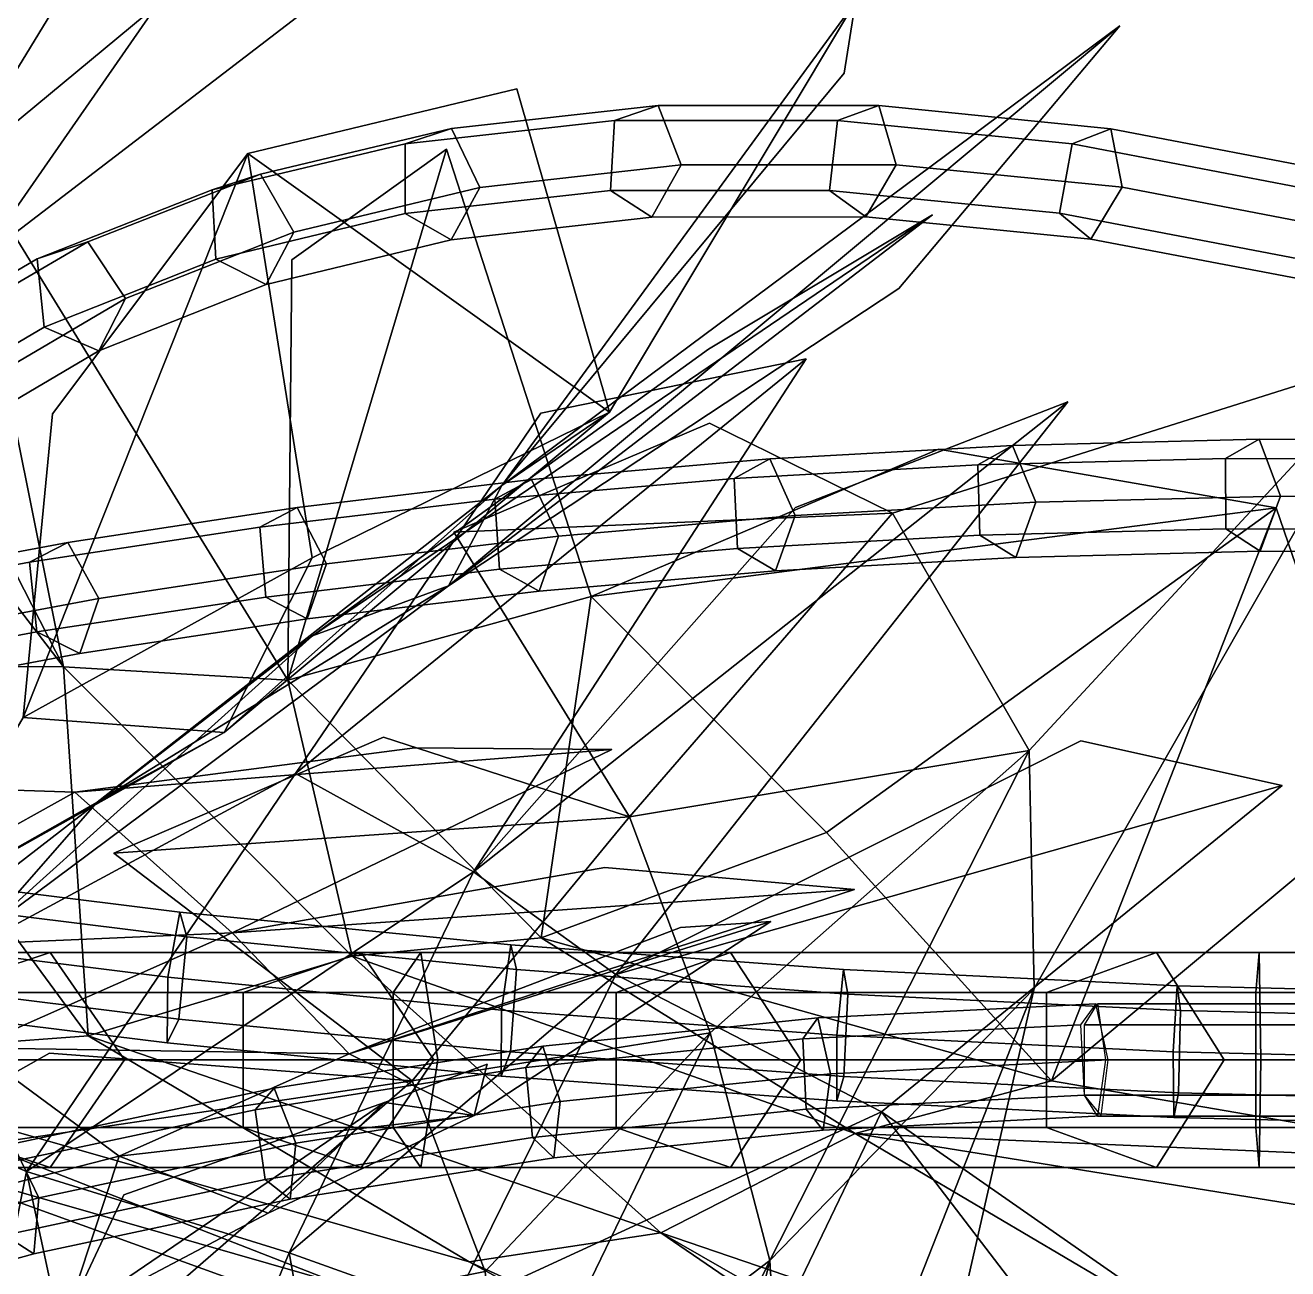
# Model space of a CAD drawing. Header units: metres. Extents: x -349 to 464, y -383 to 362.
# Drawn here: x 9.95 to 35.11, y -4.16 to 20.62 of the extents above; entities that cross this region are included whole.
import ezdxf

# ---------------------------------------------------------------- set-up
doc = ezdxf.new("R2010")
doc.units = ezdxf.units.M

msp = doc.modelspace()

# ---------------------------------------------------------------- linework, layer by layer
at = {"layer": 'Breeder_Intrnd', "color": 3}
for points in [[(17.2795, 1.3443, 365.6249), (1.1557, 1.3443, 358.5158), (2.1771, 2.1427, 356.2115), (17.8317, 2.1427, 363.1656)], [(17.8317, 2.1427, 363.1656), (2.1771, 2.1427, 356.2115), (2.8048, 0, 354.7956), (18.1711, 0, 361.6545)], [(5.4357, 2.1427, 38.3743), (10.4483, 2.1427, 54.8985), (8.03639, 1.3443, 55.6301), (3.02383, 1.3443, 39.1059)], [(6.9178, 0, 37.9247), (11.9304, 0, 54.4489), (10.4483, 2.1427, 54.8985), (5.4357, 2.1427, 38.3743)], [(10.4483, 2.1427, 54.8985), (16.6459, 2.1427, 70.9599), (14.2943, 1.3443, 71.867), (8.03639, 1.3443, 55.6301)], [(11.9304, 0, 54.4489), (18.09098, 0, 70.4025), (16.6459, 2.1427, 70.9599), (10.4483, 2.1427, 54.8985)], [(16.6459, 2.1427, 70.9599), (24.00834, 2.1427, 86.5219), (21.7298, 1.3443, 87.5995), (14.2943, 1.3443, 71.867)], [(18.09098, 0, 70.4025), (25.4084, 0, 85.8597), (24.00834, 2.1427, 86.5219), (16.6459, 2.1427, 70.9599)], [(34.4803, 1.3443, 369.4518), (17.2795, 1.3443, 365.6249), (17.8317, 2.1427, 363.1656), (34.5422, 2.1427, 366.932)], [(34.5422, 2.1427, 366.932), (17.8317, 2.1427, 363.1656), (18.1711, 0, 361.6545), (34.5802, 0, 365.3837)], [(24.00834, 2.1427, 86.5219), (32.4955, 2.1427, 101.5001), (30.3025, 1.3443, 102.7424), (21.7298, 1.3443, 87.5995)], [(25.4084, 0, 85.8597), (33.8431, 0, 100.7367), (32.4955, 2.1427, 101.5001), (24.00834, 2.1427, 86.5219)], [(32.4955, 2.1427, 101.5001), (42.06171, 2.1427, 115.8134), (39.966, 1.3443, 117.2137), (30.3025, 1.3443, 102.7424)], [(33.8431, 0, 100.7367), (43.3494, 0, 114.9529), (42.06171, 2.1427, 115.8134), (32.4955, 2.1427, 101.5001)], [(52.09729, 1.3443, 369.8494), (34.4803, 1.3443, 369.4518), (34.5422, 2.1427, 366.932), (51.6663, 2.1427, 367.366)], [(51.6663, 2.1427, 367.366), (34.5422, 2.1427, 366.932), (34.5802, 0, 365.3837), (51.4016, 0, 365.84)], [(17.2795, -1.3443, 365.6249), (1.1557, -1.3443, 358.5158), (1.1557, 1.3443, 358.5158), (17.2795, 1.3443, 365.6249)], [(8.03639, 1.3443, 55.6301), (14.2943, 1.3443, 71.867), (14.2943, -1.3443, 71.867), (8.03639, -1.3443, 55.6301)], [(14.2943, 1.3443, 71.867), (21.7298, 1.3443, 87.5995), (21.7298, -1.3443, 87.5995), (14.2943, -1.3443, 71.867)], [(34.4803, -1.3443, 369.4518), (17.2795, -1.3443, 365.6249), (17.2795, 1.3443, 365.6249), (34.4803, 1.3443, 369.4518)], [(21.7298, 1.3443, 87.5995), (30.3025, 1.3443, 102.7424), (30.3025, -1.3443, 102.7424), (21.7298, -1.3443, 87.5995)], [(30.3025, 1.3443, 102.7424), (39.966, 1.3443, 117.2137), (39.966, -1.3443, 117.2137), (30.3025, -1.3443, 102.7424)], [(52.09729, -1.3443, 369.8494), (34.4803, -1.3443, 369.4518), (34.4803, 1.3443, 369.4518), (52.09729, 1.3443, 369.8494)], [(18.1711, 0, 361.6545), (2.8048, 0, 354.7956), (2.1771, -2.1427, 356.2115), (17.8317, -2.1427, 363.1656)], [(5.4357, -2.1427, 38.3743), (10.4483, -2.1427, 54.8985), (11.9304, 0, 54.4489), (6.9178, 0, 37.9247)], [(10.4483, -2.1427, 54.8985), (16.6459, -2.1427, 70.9599), (18.09098, 0, 70.4025), (11.9304, 0, 54.4489)], [(16.6459, -2.1427, 70.9599), (24.00834, -2.1427, 86.5219), (25.4084, 0, 85.8597), (18.09098, 0, 70.4025)], [(34.5802, 0, 365.3837), (18.1711, 0, 361.6545), (17.8317, -2.1427, 363.1656), (34.5422, -2.1427, 366.932)], [(24.00834, -2.1427, 86.5219), (32.4955, -2.1427, 101.5001), (33.8431, 0, 100.7367), (25.4084, 0, 85.8597)], [(32.4955, -2.1427, 101.5001), (42.06171, -2.1427, 115.8134), (43.3494, 0, 114.9529), (33.8431, 0, 100.7367)], [(51.4016, 0, 365.84), (34.5802, 0, 365.3837), (34.5422, -2.1427, 366.932), (51.6663, -2.1427, 367.366)], [(17.8317, -2.1427, 363.1656), (2.1771, -2.1427, 356.2115), (1.1557, -1.3443, 358.5158), (17.2795, -1.3443, 365.6249)], [(3.02383, -1.3443, 39.1059), (8.03639, -1.3443, 55.6301), (10.4483, -2.1427, 54.8985), (5.4357, -2.1427, 38.3743)], [(8.03639, -1.3443, 55.6301), (14.2943, -1.3443, 71.867), (16.6459, -2.1427, 70.9599), (10.4483, -2.1427, 54.8985)], [(14.2943, -1.3443, 71.867), (21.7298, -1.3443, 87.5995), (24.00834, -2.1427, 86.5219), (16.6459, -2.1427, 70.9599)], [(34.5422, -2.1427, 366.932), (17.8317, -2.1427, 363.1656), (17.2795, -1.3443, 365.6249), (34.4803, -1.3443, 369.4518)], [(21.7298, -1.3443, 87.5995), (30.3025, -1.3443, 102.7424), (32.4955, -2.1427, 101.5001), (24.00834, -2.1427, 86.5219)], [(30.3025, -1.3443, 102.7424), (39.966, -1.3443, 117.2137), (42.06171, -2.1427, 115.8134), (32.4955, -2.1427, 101.5001)], [(51.6663, -2.1427, 367.366), (34.5422, -2.1427, 366.932), (34.4803, -1.3443, 369.4518), (52.09729, -1.3443, 369.8494)]]:
    msp.add_3dface(points, dxfattribs=at)
at = {"layer": 'Breeder_Leaf', "color": 3}
for points in [[(37.275, 14.0624, 528.3249), (29.9579, 6.1697, 521.5759), (27.2334, 10.8969, 517.8845)], [(37.275, 14.0624, 528.3249), (27.2334, 10.8969, 517.8845), (29.9579, 6.1697, 521.5759)], [(30.05693, 1.4246, 525.4893), (29.9579, 6.1697, 521.5759), (37.275, 14.0624, 528.3249)], [(30.05693, 1.4246, 525.4893), (37.275, 14.0624, 528.3249), (29.9579, 6.1697, 521.5759)], [(18.4934, 10.5146, 507.871), (23.5858, 12.6892, 511.9758), (27.2334, 10.8969, 517.8845)], [(18.4934, 10.5146, 507.871), (27.2334, 10.8969, 517.8845), (23.5858, 12.6892, 511.9758)], [(21.9902, 4.8456, 513.0242), (18.4934, 10.5146, 507.871), (27.2334, 10.8969, 517.8845)], [(21.9902, 4.8456, 513.0242), (27.2334, 10.8969, 517.8845), (18.4934, 10.5146, 507.871)], [(29.9579, 6.1697, 521.5759), (21.9902, 4.8456, 513.0242), (27.2334, 10.8969, 517.8845)], [(29.9579, 6.1697, 521.5759), (27.2334, 10.8969, 517.8845), (21.9902, 4.8456, 513.0242)], [(11.7126, 4.1214, 501.3297), (17.09086, 6.4305, 506.5915), (21.9902, 4.8456, 513.0242)], [(11.7126, 4.1214, 501.3297), (21.9902, 4.8456, 513.0242), (17.09086, 6.4305, 506.5915)], [(21.6412, 6.1891, 206.126), (17.7142, 6.221, 211.7908), (10.9403, 5.3355, 213.9725)], [(21.6412, 6.1891, 206.126), (10.9403, 5.3355, 213.9725), (17.7142, 6.221, 211.7908)], [(14.0716, 2.536, 205.6005), (21.6412, 6.1891, 206.126), (10.9403, 5.3355, 213.9725)], [(14.0716, 2.536, 205.6005), (10.9403, 5.3355, 213.9725), (21.6412, 6.1891, 206.126)], [(29.9579, 6.1697, 521.5759), (23.6028, 0.5382, 516.5556), (21.9902, 4.8456, 513.0242)], [(29.9579, 6.1697, 521.5759), (21.9902, 4.8456, 513.0242), (23.6028, 0.5382, 516.5556)], [(24.7907, -3.9967, 519.9612), (23.6028, 0.5382, 516.5556), (29.9579, 6.1697, 521.5759)], [(24.7907, -3.9967, 519.9612), (29.9579, 6.1697, 521.5759), (23.6028, 0.5382, 516.5556)], [(30.05693, 1.4246, 525.4893), (24.7907, -3.9967, 519.9612), (29.9579, 6.1697, 521.5759)], [(30.05693, 1.4246, 525.4893), (29.9579, 6.1697, 521.5759), (24.7907, -3.9967, 519.9612)], [(0.6583, 5.6776, 224.6504), (5.2122, 2.1465, 213.329), (10.9403, 5.3355, 213.9725)], [(0.6583, 5.6776, 224.6504), (10.9403, 5.3355, 213.9725), (5.2122, 2.1465, 213.329)], [(5.2122, 2.1465, 213.329), (14.0716, 2.536, 205.6005), (10.9403, 5.3355, 213.9725)], [(5.2122, 2.1465, 213.329), (10.9403, 5.3355, 213.9725), (14.0716, 2.536, 205.6005)], [(17.6584, -0.4149, 509.1756), (11.7126, 4.1214, 501.3297), (21.9902, 4.8456, 513.0242)], [(17.6584, -0.4149, 509.1756), (21.9902, 4.8456, 513.0242), (11.7126, 4.1214, 501.3297)], [(23.6028, 0.5382, 516.5556), (17.6584, -0.4149, 509.1756), (21.9902, 4.8456, 513.0242)], [(23.6028, 0.5382, 516.5556), (21.9902, 4.8456, 513.0242), (17.6584, -0.4149, 509.1756)], [(26.476, 3.3951, 196.2034), (21.5031, 3.8371, 202.2876), (14.0716, 2.536, 205.6005)], [(26.476, 3.3951, 196.2034), (14.0716, 2.536, 205.6005), (21.5031, 3.8371, 202.2876)], [(16.4075, 0.1245, 198.531), (26.476, 3.3951, 196.2034), (14.0716, 2.536, 205.6005)], [(16.4075, 0.1245, 198.531), (14.0716, 2.536, 205.6005), (26.476, 3.3951, 196.2034)], [(5.2122, 2.1465, 213.329), (8.8882, 0.2431, 204.3753), (14.0716, 2.536, 205.6005)], [(5.2122, 2.1465, 213.329), (14.0716, 2.536, 205.6005), (8.8882, 0.2431, 204.3753)], [(8.8882, 0.2431, 204.3753), (16.4075, 0.1245, 198.531), (14.0716, 2.536, 205.6005)], [(8.8882, 0.2431, 204.3753), (14.0716, 2.536, 205.6005), (16.4075, 0.1245, 198.531)], [(18.8971, -1.106, 190.0993), (24.8091, 2.7604, 188.2925), (16.4075, 0.1245, 198.531)], [(18.8971, -1.106, 190.0993), (16.4075, 0.1245, 198.531), (24.8091, 2.7604, 188.2925)], [(24.8091, 2.7604, 188.2925), (23.00706, 2.6412, 192.901), (16.4075, 0.1245, 198.531)], [(24.8091, 2.7604, 188.2925), (16.4075, 0.1245, 198.531), (23.00706, 2.6412, 192.901)], [(30.05693, 1.4246, 525.4893), (25.2036, -10.8914, 524.7327), (24.7907, -3.9967, 519.9612)], [(30.05693, 1.4246, 525.4893), (24.7907, -3.9967, 519.9612), (25.2036, -10.8914, 524.7327)], [(30.05693, 1.4246, 525.4893), (28.495, -5.4388, 527.0155), (25.2036, -10.8914, 524.7327)], [(30.05693, 1.4246, 525.4893), (25.2036, -10.8914, 524.7327), (28.495, -5.4388, 527.0155)], [(23.6028, 0.5382, 516.5556), (19.1197, -4.2148, 512.2997), (17.6584, -0.4149, 509.1756)], [(23.6028, 0.5382, 516.5556), (17.6584, -0.4149, 509.1756), (19.1197, -4.2148, 512.2997)], [(19.4416, -8.0558, 515.7958), (19.1197, -4.2148, 512.2997), (23.6028, 0.5382, 516.5556)], [(19.4416, -8.0558, 515.7958), (23.6028, 0.5382, 516.5556), (19.1197, -4.2148, 512.2997)], [(24.7907, -3.9967, 519.9612), (19.4416, -8.0558, 515.7958), (23.6028, 0.5382, 516.5556)], [(24.7907, -3.9967, 519.9612), (23.6028, 0.5382, 516.5556), (19.4416, -8.0558, 515.7958)], [(6.5016, -2.07783, 501.7512), (10.4359, 0.1371, 503.7798), (17.6584, -0.4149, 509.1756)], [(6.5016, -2.07783, 501.7512), (17.6584, -0.4149, 509.1756), (10.4359, 0.1371, 503.7798)], [(7.1251, -3.1199, 195.5814), (11.8187, -1.9184, 197.4801), (8.8882, 0.2431, 204.3753)], [(7.1251, -3.1199, 195.5814), (8.8882, 0.2431, 204.3753), (11.8187, -1.9184, 197.4801)], [(8.8882, 0.2431, 204.3753), (11.8187, -1.9184, 197.4801), (16.4075, 0.1245, 198.531)], [(8.8882, 0.2431, 204.3753), (16.4075, 0.1245, 198.531), (11.8187, -1.9184, 197.4801)], [(11.8187, -1.9184, 197.4801), (18.8971, -1.106, 190.0993), (16.4075, 0.1245, 198.531)], [(11.8187, -1.9184, 197.4801), (16.4075, 0.1245, 198.531), (18.8971, -1.106, 190.0993)], [(17.1082, -0.846, 178.7633), (19.1571, -0.08174, 183.4799), (18.8971, -1.106, 190.0993)], [(17.1082, -0.846, 178.7633), (18.8971, -1.106, 190.0993), (19.1571, -0.08174, 183.4799)], [(11.5333, -5.7282, 505.5619), (6.5016, -2.07783, 501.7512), (17.6584, -0.4149, 509.1756)], [(11.5333, -5.7282, 505.5619), (17.6584, -0.4149, 509.1756), (6.5016, -2.07783, 501.7512)], [(19.1197, -4.2148, 512.2997), (11.5333, -5.7282, 505.5619), (17.6584, -0.4149, 509.1756)], [(19.1197, -4.2148, 512.2997), (17.6584, -0.4149, 509.1756), (11.5333, -5.7282, 505.5619)], [(10.7381, -5.189, 187.9332), (17.1082, -0.846, 178.7633), (14.7901, -3.04996, 188.9704)], [(10.7381, -5.189, 187.9332), (14.7901, -3.04996, 188.9704), (17.1082, -0.846, 178.7633)], [(10.7381, -5.189, 187.9332), (11.9118, -2.6888, 181.2035), (17.1082, -0.846, 178.7633)], [(10.7381, -5.189, 187.9332), (17.1082, -0.846, 178.7633), (11.9118, -2.6888, 181.2035)], [(14.7901, -3.04996, 188.9704), (17.1082, -0.846, 178.7633), (18.8971, -1.106, 190.0993)], [(14.7901, -3.04996, 188.9704), (18.8971, -1.106, 190.0993), (17.1082, -0.846, 178.7633)], [(11.8187, -1.9184, 197.4801), (14.7901, -3.04996, 188.9704), (18.8971, -1.106, 190.0993)], [(11.8187, -1.9184, 197.4801), (18.8971, -1.106, 190.0993), (14.7901, -3.04996, 188.9704)], [(7.1251, -3.1199, 195.5814), (10.7381, -5.189, 187.9332), (11.8187, -1.9184, 197.4801)], [(7.1251, -3.1199, 195.5814), (11.8187, -1.9184, 197.4801), (10.7381, -5.189, 187.9332)], [(10.7381, -5.189, 187.9332), (14.7901, -3.04996, 188.9704), (11.8187, -1.9184, 197.4801)], [(10.7381, -5.189, 187.9332), (11.8187, -1.9184, 197.4801), (14.7901, -3.04996, 188.9704)], [(7.1251, -3.1199, 195.5814), (6.1483, -5.1945, 183.1143), (10.7381, -5.189, 187.9332)], [(7.1251, -3.1199, 195.5814), (10.7381, -5.189, 187.9332), (6.1483, -5.1945, 183.1143)], [(24.7907, -3.9967, 519.9612), (18.01059, -18.1129, 519.504), (19.4416, -8.0558, 515.7958)], [(24.7907, -3.9967, 519.9612), (19.4416, -8.0558, 515.7958), (18.01059, -18.1129, 519.504)], [(24.7907, -3.9967, 519.9612), (22.8935, -11.9309, 521.0089), (18.01059, -18.1129, 519.504)], [(24.7907, -3.9967, 519.9612), (18.01059, -18.1129, 519.504), (22.8935, -11.9309, 521.0089)]]:
    msp.add_3dface(points, dxfattribs=at)
at = {"layer": 'Breeder_Mrstm', "color": 3}
for points in [[(19.451, 11.4488, 79.7027), (26.4952, 21.08585, 93.7437), (21.5936, 12.9087, 92.09468)], [(19.451, 11.4488, 79.7027), (21.5936, 12.9087, 92.09468), (26.4952, 21.08585, 93.7437)], [(19.451, 11.4488, 79.7027), (26.2725, 19.6674, 88.916), (26.4952, 21.08585, 93.7437)], [(19.451, 11.4488, 79.7027), (26.4952, 21.08585, 93.7437), (26.2725, 19.6674, 88.916)], [(18.3848, 9.4493, 68.4403), (31.7662, 20.6092, 83.1094), (19.451, 11.4488, 79.7027)], [(18.3848, 9.4493, 68.4403), (19.451, 11.4488, 79.7027), (31.7662, 20.6092, 83.1094)], [(18.3848, 9.4493, 68.4403), (27.3604, 15.3727, 73.6686), (31.7662, 20.6092, 83.1094)], [(18.3848, 9.4493, 68.4403), (31.7662, 20.6092, 83.1094), (27.3604, 15.3727, 73.6686)], [(21.5936, 12.9087, 92.09468), (19.7469, 19.3526, 100.2749), (14.3855, 18.06429, 107.0891)], [(21.5936, 12.9087, 92.09468), (14.3855, 18.06429, 107.0891), (19.7469, 19.3526, 100.2749)], [(8.6221, 18.2366, 91.3325), (7.2471, 14.5953, 80.5724), (10.7146, 7.834, 71.3112)], [(8.6221, 18.2366, 91.3325), (10.7146, 7.834, 71.3112), (7.2471, 14.5953, 80.5724)], [(15.1831, 7.5651, 81.7717), (8.6221, 18.2366, 91.3325), (10.7146, 7.834, 71.3112)], [(15.1831, 7.5651, 81.7717), (10.7146, 7.834, 71.3112), (8.6221, 18.2366, 91.3325)], [(21.2312, 9.2337, 93.05032), (18.3454, 18.1528, 97.9997), (15.1831, 7.5651, 81.7717)], [(21.2312, 9.2337, 93.05032), (15.1831, 7.5651, 81.7717), (18.3454, 18.1528, 97.9997)], [(18.3454, 18.1528, 97.9997), (15.2648, 15.9431, 91.8832), (15.1831, 7.5651, 81.7717)], [(18.3454, 18.1528, 97.9997), (15.1831, 7.5651, 81.7717), (15.2648, 15.9431, 91.8832)], [(15.666, 10.00567, 93.8507), (14.3855, 18.06429, 107.0891), (9.9055, 6.8256, 95.5935)], [(15.666, 10.00567, 93.8507), (9.9055, 6.8256, 95.5935), (14.3855, 18.06429, 107.0891)], [(14.3855, 18.06429, 107.0891), (10.4925, 12.8723, 103.2137), (9.9055, 6.8256, 95.5935)], [(14.3855, 18.06429, 107.0891), (9.9055, 6.8256, 95.5935), (10.4925, 12.8723, 103.2137)], [(21.5936, 12.9087, 92.09468), (14.3855, 18.06429, 107.0891), (15.666, 10.00567, 93.8507)], [(21.5936, 12.9087, 92.09468), (15.666, 10.00567, 93.8507), (14.3855, 18.06429, 107.0891)], [(10.7146, 7.834, 71.3112), (3.7177, 16.9311, 75.5761), (5.7649, 7.866, 58.625)], [(10.7146, 7.834, 71.3112), (5.7649, 7.866, 58.625), (3.7177, 16.9311, 75.5761)], [(15.6764, 8.4484, 55.1362), (28.03437, 16.8382, 67.3225), (18.3848, 9.4493, 68.4403)], [(15.6764, 8.4484, 55.1362), (18.3848, 9.4493, 68.4403), (28.03437, 16.8382, 67.3225)], [(15.6764, 8.4484, 55.1362), (23.5664, 14.1612, 58.9783), (28.03437, 16.8382, 67.3225)], [(15.6764, 8.4484, 55.1362), (28.03437, 16.8382, 67.3225), (23.5664, 14.1612, 58.9783)], [(18.8832, 3.7487, 69.4768), (25.5117, 13.9718, 70.6822), (15.3358, 5.7051, 56.4758)], [(18.8832, 3.7487, 69.4768), (15.3358, 5.7051, 56.4758), (25.5117, 13.9718, 70.6822)], [(25.5117, 13.9718, 70.6822), (20.2268, 12.8878, 62.2371), (15.3358, 5.7051, 56.4758)], [(25.5117, 13.9718, 70.6822), (15.3358, 5.7051, 56.4758), (20.2268, 12.8878, 62.2371)], [(21.7177, 1.7007, 80.3043), (30.7329, 13.1156, 86.3673), (18.8832, 3.7487, 69.4768)], [(21.7177, 1.7007, 80.3043), (18.8832, 3.7487, 69.4768), (30.7329, 13.1156, 86.3673)], [(30.7329, 13.1156, 86.3673), (25.3041, 11.00884, 76.5175), (18.8832, 3.7487, 69.4768)], [(30.7329, 13.1156, 86.3673), (18.8832, 3.7487, 69.4768), (25.3041, 11.00884, 76.5175)], [(19.451, 11.4488, 79.7027), (21.5936, 12.9087, 92.09468), (13.9162, 6.5229, 81.2316)], [(19.451, 11.4488, 79.7027), (13.9162, 6.5229, 81.2316), (21.5936, 12.9087, 92.09468)], [(21.5936, 12.9087, 92.09468), (15.666, 10.00567, 93.8507), (13.9162, 6.5229, 81.2316)], [(21.5936, 12.9087, 92.09468), (13.9162, 6.5229, 81.2316), (15.666, 10.00567, 93.8507)], [(34.8828, 11.00012, 102.4863), (28.1547, 12.1719, 99.2475), (21.2312, 9.2337, 93.05032)], [(34.8828, 11.00012, 102.4863), (21.2312, 9.2337, 93.05032), (28.1547, 12.1719, 99.2475)], [(18.3848, 9.4493, 68.4403), (19.451, 11.4488, 79.7027), (11.3825, 5.1375, 70.269)], [(18.3848, 9.4493, 68.4403), (11.3825, 5.1375, 70.269), (19.451, 11.4488, 79.7027)], [(19.451, 11.4488, 79.7027), (13.9162, 6.5229, 81.2316), (11.3825, 5.1375, 70.269)], [(19.451, 11.4488, 79.7027), (11.3825, 5.1375, 70.269), (13.9162, 6.5229, 81.2316)], [(25.9184, 4.5318, 91.5484), (34.8828, 11.00012, 102.4863), (21.2312, 9.2337, 93.05032)], [(25.9184, 4.5318, 91.5484), (21.2312, 9.2337, 93.05032), (34.8828, 11.00012, 102.4863)], [(30.405, -0.4145, 90.116), (34.8828, 11.00012, 102.4863), (25.9184, 4.5318, 91.5484)], [(30.405, -0.4145, 90.116), (25.9184, 4.5318, 91.5484), (34.8828, 11.00012, 102.4863)], [(30.405, -0.4145, 90.116), (36.9351, 5.01948, 96.4151), (34.8828, 11.00012, 102.4863)], [(30.405, -0.4145, 90.116), (34.8828, 11.00012, 102.4863), (36.9351, 5.01948, 96.4151)], [(13.9162, 6.5229, 81.2316), (15.666, 10.00567, 93.8507), (9.9055, 6.8256, 95.5935)], [(13.9162, 6.5229, 81.2316), (9.9055, 6.8256, 95.5935), (15.666, 10.00567, 93.8507)], [(15.6764, 8.4484, 55.1362), (18.3848, 9.4493, 68.4403), (9.08905, 2.5237, 56.3557)], [(15.6764, 8.4484, 55.1362), (9.08905, 2.5237, 56.3557), (18.3848, 9.4493, 68.4403)], [(18.3848, 9.4493, 68.4403), (11.3825, 5.1375, 70.269), (9.08905, 2.5237, 56.3557)], [(18.3848, 9.4493, 68.4403), (9.08905, 2.5237, 56.3557), (11.3825, 5.1375, 70.269)], [(20.2338, 2.4351, 79.8129), (21.2312, 9.2337, 93.05032), (15.1831, 7.5651, 81.7717)], [(20.2338, 2.4351, 79.8129), (15.1831, 7.5651, 81.7717), (21.2312, 9.2337, 93.05032)], [(20.2338, 2.4351, 79.8129), (25.9184, 4.5318, 91.5484), (21.2312, 9.2337, 93.05032)], [(20.2338, 2.4351, 79.8129), (21.2312, 9.2337, 93.05032), (25.9184, 4.5318, 91.5484)], [(15.6764, 8.4484, 55.1362), (9.08905, 2.5237, 56.3557), (4.7583, 0, 38.5797)], [(15.6764, 8.4484, 55.1362), (4.7583, 0, 38.5797), (9.08905, 2.5237, 56.3557)], [(4.7583, 0, 38.5797), (11.2057, 0.4776, 55.8804), (5.7649, 7.866, 58.625)], [(4.7583, 0, 38.5797), (5.7649, 7.866, 58.625), (11.2057, 0.4776, 55.8804)], [(11.2057, 0.4776, 55.8804), (10.7146, 7.834, 71.3112), (5.7649, 7.866, 58.625)], [(11.2057, 0.4776, 55.8804), (5.7649, 7.866, 58.625), (10.7146, 7.834, 71.3112)], [(11.2057, 0.4776, 55.8804), (16.4636, 2.06729, 69.128), (10.7146, 7.834, 71.3112)], [(11.2057, 0.4776, 55.8804), (10.7146, 7.834, 71.3112), (16.4636, 2.06729, 69.128)], [(16.4636, 2.06729, 69.128), (15.1831, 7.5651, 81.7717), (10.7146, 7.834, 71.3112)], [(16.4636, 2.06729, 69.128), (10.7146, 7.834, 71.3112), (15.1831, 7.5651, 81.7717)], [(16.4636, 2.06729, 69.128), (20.2338, 2.4351, 79.8129), (15.1831, 7.5651, 81.7717)], [(16.4636, 2.06729, 69.128), (15.1831, 7.5651, 81.7717), (20.2338, 2.4351, 79.8129)], [(13.9162, 6.5229, 81.2316), (9.9055, 6.8256, 95.5935), (7.7002, 3.04535, 83.452)], [(13.9162, 6.5229, 81.2316), (7.7002, 3.04535, 83.452), (9.9055, 6.8256, 95.5935)], [(11.3825, 5.1375, 70.269), (13.9162, 6.5229, 81.2316), (7.7002, 3.04535, 83.452)], [(11.3825, 5.1375, 70.269), (7.7002, 3.04535, 83.452), (13.9162, 6.5229, 81.2316)], [(35.00396, 5.4682, 94.2589), (30.9914, 6.3566, 88.3517), (21.7177, 1.7007, 80.3043)], [(35.00396, 5.4682, 94.2589), (21.7177, 1.7007, 80.3043), (30.9914, 6.3566, 88.3517)], [(4.7583, 0, 38.5797), (9.974, -2.2241, 56.1569), (15.3358, 5.7051, 56.4758)], [(4.7583, 0, 38.5797), (15.3358, 5.7051, 56.4758), (9.974, -2.2241, 56.1569)], [(9.974, -2.2241, 56.1569), (18.8832, 3.7487, 69.4768), (15.3358, 5.7051, 56.4758)], [(9.974, -2.2241, 56.1569), (15.3358, 5.7051, 56.4758), (18.8832, 3.7487, 69.4768)], [(27.01489, -1.0327, 91.7515), (35.00396, 5.4682, 94.2589), (21.7177, 1.7007, 80.3043)], [(27.01489, -1.0327, 91.7515), (21.7177, 1.7007, 80.3043), (35.00396, 5.4682, 94.2589)], [(9.08905, 2.5237, 56.3557), (11.3825, 5.1375, 70.269), (4.3673, 1.166, 72.7365)], [(9.08905, 2.5237, 56.3557), (4.3673, 1.166, 72.7365), (11.3825, 5.1375, 70.269)], [(11.3825, 5.1375, 70.269), (7.7002, 3.04535, 83.452), (4.3673, 1.166, 72.7365)], [(11.3825, 5.1375, 70.269), (4.3673, 1.166, 72.7365), (7.7002, 3.04535, 83.452)], [(30.405, -0.4145, 90.116), (25.9184, 4.5318, 91.5484), (20.2338, 2.4351, 79.8129)], [(30.405, -0.4145, 90.116), (20.2338, 2.4351, 79.8129), (25.9184, 4.5318, 91.5484)], [(9.974, -2.2241, 56.1569), (15.213, -3.8406, 69.4088), (18.8832, 3.7487, 69.4768)], [(9.974, -2.2241, 56.1569), (18.8832, 3.7487, 69.4768), (15.213, -3.8406, 69.4088)], [(15.213, -3.8406, 69.4088), (21.7177, 1.7007, 80.3043), (18.8832, 3.7487, 69.4768)], [(15.213, -3.8406, 69.4088), (18.8832, 3.7487, 69.4768), (21.7177, 1.7007, 80.3043)], [(26.4916, -1.4654, 78.1217), (20.2338, 2.4351, 79.8129), (16.4636, 2.06729, 69.128)], [(26.4916, -1.4654, 78.1217), (16.4636, 2.06729, 69.128), (20.2338, 2.4351, 79.8129)], [(26.4916, -1.4654, 78.1217), (30.405, -0.4145, 90.116), (20.2338, 2.4351, 79.8129)], [(26.4916, -1.4654, 78.1217), (20.2338, 2.4351, 79.8129), (30.405, -0.4145, 90.116)], [(22.6172, -3.4479, 67.4899), (16.4636, 2.06729, 69.128), (11.2057, 0.4776, 55.8804)], [(22.6172, -3.4479, 67.4899), (11.2057, 0.4776, 55.8804), (16.4636, 2.06729, 69.128)], [(22.6172, -3.4479, 67.4899), (26.4916, -1.4654, 78.1217), (16.4636, 2.06729, 69.128)], [(22.6172, -3.4479, 67.4899), (16.4636, 2.06729, 69.128), (26.4916, -1.4654, 78.1217)], [(15.213, -3.8406, 69.4088), (18.4283, -4.9952, 80.2183), (21.7177, 1.7007, 80.3043)], [(15.213, -3.8406, 69.4088), (21.7177, 1.7007, 80.3043), (18.4283, -4.9952, 80.2183)], [(18.4283, -4.9952, 80.2183), (27.01489, -1.0327, 91.7515), (21.7177, 1.7007, 80.3043)], [(18.4283, -4.9952, 80.2183), (21.7177, 1.7007, 80.3043), (27.01489, -1.0327, 91.7515)], [(18.7991, -4.02055, 54.435), (11.2057, 0.4776, 55.8804), (4.7583, 0, 38.5797)], [(18.7991, -4.02055, 54.435), (4.7583, 0, 38.5797), (11.2057, 0.4776, 55.8804)], [(18.7991, -4.02055, 54.435), (22.6172, -3.4479, 67.4899), (11.2057, 0.4776, 55.8804)], [(18.7991, -4.02055, 54.435), (11.2057, 0.4776, 55.8804), (22.6172, -3.4479, 67.4899)], [(8.2267, -10.9708, 56.8091), (9.974, -2.2241, 56.1569), (4.7583, 0, 38.5797)], [(8.2267, -10.9708, 56.8091), (4.7583, 0, 38.5797), (9.974, -2.2241, 56.1569)], [(4.7583, 0, 38.5797), (7.04029, -1.83, 56.8157), (16.2312, -4.4677, 56.2747)], [(4.7583, 0, 38.5797), (16.2312, -4.4677, 56.2747), (7.04029, -1.83, 56.8157)], [(26.4916, -1.4654, 78.1217), (39.9217, -2.0476, 90.7287), (30.405, -0.4145, 90.116)], [(26.4916, -1.4654, 78.1217), (30.405, -0.4145, 90.116), (39.9217, -2.0476, 90.7287)], [(18.4283, -4.9952, 80.2183), (24.06313, -7.1625, 91.965), (27.01489, -1.0327, 91.7515)], [(18.4283, -4.9952, 80.2183), (27.01489, -1.0327, 91.7515), (24.06313, -7.1625, 91.965)], [(24.06313, -7.1625, 91.965), (34.7678, -11.1632, 102.5121), (27.01489, -1.0327, 91.7515)], [(24.06313, -7.1625, 91.965), (27.01489, -1.0327, 91.7515), (34.7678, -11.1632, 102.5121)], [(34.7678, -11.1632, 102.5121), (33.04613, -5.236, 98.1491), (27.01489, -1.0327, 91.7515)], [(34.7678, -11.1632, 102.5121), (27.01489, -1.0327, 91.7515), (33.04613, -5.236, 98.1491)], [(22.6172, -3.4479, 67.4899), (39.747, -9.2928, 81.3173), (26.4916, -1.4654, 78.1217)], [(22.6172, -3.4479, 67.4899), (26.4916, -1.4654, 78.1217), (39.747, -9.2928, 81.3173)], [(26.4916, -1.4654, 78.1217), (37.8221, -3.2905, 86.3224), (39.9217, -2.0476, 90.7287)], [(26.4916, -1.4654, 78.1217), (39.9217, -2.0476, 90.7287), (37.8221, -3.2905, 86.3224)], [(7.04029, -1.83, 56.8157), (17.5277, -5.6219, 69.7812), (16.2312, -4.4677, 56.2747)], [(7.04029, -1.83, 56.8157), (16.2312, -4.4677, 56.2747), (17.5277, -5.6219, 69.7812)], [(7.04029, -1.83, 56.8157), (9.2408, -4.4124, 70.7499), (17.5277, -5.6219, 69.7812)], [(7.04029, -1.83, 56.8157), (17.5277, -5.6219, 69.7812), (9.2408, -4.4124, 70.7499)], [(8.2267, -10.9708, 56.8091), (11.996, -11.6124, 69.8749), (9.974, -2.2241, 56.1569)], [(8.2267, -10.9708, 56.8091), (9.974, -2.2241, 56.1569), (11.996, -11.6124, 69.8749)], [(11.996, -11.6124, 69.8749), (15.213, -3.8406, 69.4088), (9.974, -2.2241, 56.1569)], [(11.996, -11.6124, 69.8749), (9.974, -2.2241, 56.1569), (15.213, -3.8406, 69.4088)], [(18.7991, -4.02055, 54.435), (32.6435, -10.3026, 66.2875), (22.6172, -3.4479, 67.4899)], [(18.7991, -4.02055, 54.435), (22.6172, -3.4479, 67.4899), (32.6435, -10.3026, 66.2875)], [(22.6172, -3.4479, 67.4899), (31.9833, -8.8177, 72.6305), (39.747, -9.2928, 81.3173)], [(22.6172, -3.4479, 67.4899), (39.747, -9.2928, 81.3173), (31.9833, -8.8177, 72.6305)], [(11.996, -11.6124, 69.8749), (16.7356, -12.3682, 80.3125), (15.213, -3.8406, 69.4088)], [(11.996, -11.6124, 69.8749), (15.213, -3.8406, 69.4088), (16.7356, -12.3682, 80.3125)], [(16.7356, -12.3682, 80.3125), (18.4283, -4.9952, 80.2183), (15.213, -3.8406, 69.4088)], [(16.7356, -12.3682, 80.3125), (15.213, -3.8406, 69.4088), (18.4283, -4.9952, 80.2183)], [(18.7991, -4.02055, 54.435), (27.3904, -8.7389, 58.1196), (32.6435, -10.3026, 66.2875)], [(18.7991, -4.02055, 54.435), (32.6435, -10.3026, 66.2875), (27.3904, -8.7389, 58.1196)]]:
    msp.add_3dface(points, dxfattribs=at)
at = {"layer": 'Breeder_Petiole', "color": 3}
for points in [[(21.693, 18.7225, 517.6494), (17.5217, 18.2589, 513.5928), (18.4431, 18.5638, 512.6124), (22.5662, 19.02118, 516.624)], [(22.5662, 19.02118, 516.624), (18.4431, 18.5638, 512.6124), (19.00793, 17.3862, 512.168), (23.0243, 17.8359, 516.0866)], [(26.1407, 18.7216, 521.4293), (21.693, 18.7225, 517.6494), (22.5662, 19.02118, 516.624), (26.9627, 19.01922, 520.3621)], [(26.9627, 19.01922, 520.3621), (22.5662, 19.02118, 516.624), (23.0243, 17.8359, 516.0866), (27.3078, 17.8377, 519.7391)], [(30.816, 18.255, 524.8927), (26.1407, 18.7216, 521.4293), (26.9627, 19.01922, 520.3621), (31.584, 18.5569, 523.7872)], [(31.584, 18.5569, 523.7872), (26.9627, 19.01922, 520.3621), (27.3078, 17.8377, 519.7391), (31.8115, 17.3904, 523.0866)], [(21.6128, 17.3251, 517.7441), (17.5203, 16.8653, 513.7543), (17.5217, 18.2589, 513.5928), (21.693, 18.7225, 517.6494)], [(25.9775, 17.3286, 521.4628), (21.6128, 17.3251, 517.7441), (21.693, 18.7225, 517.6494), (26.1407, 18.7216, 521.4293)], [(30.5663, 16.8747, 524.871), (25.9775, 17.3286, 521.4628), (26.1407, 18.7216, 521.4293), (30.816, 18.255, 524.8927)], [(17.5217, 18.2589, 513.5928), (13.6728, 17.3367, 509.3026), (14.6387, 17.6531, 508.3698), (18.4431, 18.5638, 512.6124)], [(18.4431, 18.5638, 512.6124), (14.6387, 17.6531, 508.3698), (15.303, 16.4943, 508.0246), (19.00793, 17.3862, 512.168)], [(35.6673, 17.3269, 528.0029), (30.816, 18.255, 524.8927), (31.584, 18.5569, 523.7872), (36.3795, 17.6383, 526.8632)], [(36.3795, 17.6383, 526.8632), (31.584, 18.5569, 523.7872), (31.8115, 17.3904, 523.0866), (36.4856, 16.4978, 526.0941)], [(17.5203, 16.8653, 513.7543), (13.745, 15.9551, 509.5354), (13.6728, 17.3367, 509.3026), (17.5217, 18.2589, 513.5928)], [(35.3288, 15.9673, 527.9328), (30.5663, 16.8747, 524.871), (30.816, 18.255, 524.8927), (35.6673, 17.3269, 528.0029)], [(13.6728, 17.3367, 509.3026), (10.1887, 15.967, 504.8243), (11.195, 16.3, 503.9413), (14.6387, 17.6531, 508.3698)], [(14.6387, 17.6531, 508.3698), (11.195, 16.3, 503.9413), (11.9505, 15.1711, 503.7004), (15.303, 16.4943, 508.0246)], [(23.0243, 17.8359, 516.0866), (19.00793, 17.3862, 512.168), (18.4408, 16.3424, 512.8697), (22.4384, 16.7937, 516.775)], [(27.3078, 17.8377, 519.7391), (23.0243, 17.8359, 516.0866), (22.4384, 16.7937, 516.775), (26.7024, 16.7988, 520.4155)], [(31.8115, 17.3904, 523.0866), (27.3078, 17.8377, 519.7391), (26.7024, 16.7988, 520.4155), (31.1861, 16.3567, 523.7527)], [(19.00793, 17.3862, 512.168), (15.303, 16.4943, 508.0246), (14.7538, 15.4509, 508.7409), (18.4408, 16.3424, 512.8697)], [(36.4856, 16.4978, 526.0941), (31.8115, 17.3904, 523.0866), (31.1861, 16.3567, 523.7527), (35.84, 15.471, 526.7514)], [(13.745, 15.9551, 509.5354), (10.3287, 14.6055, 505.1324), (10.1887, 15.967, 504.8243), (13.6728, 17.3367, 509.3026)], [(22.4384, 16.7937, 516.775), (18.4408, 16.3424, 512.8697), (17.5203, 16.8653, 513.7543), (21.6128, 17.3251, 517.7441)], [(26.7024, 16.7988, 520.4155), (22.4384, 16.7937, 516.775), (21.6128, 17.3251, 517.7441), (25.9775, 17.3286, 521.4628)], [(31.1861, 16.3567, 523.7527), (26.7024, 16.7988, 520.4155), (25.9775, 17.3286, 521.4628), (30.5663, 16.8747, 524.871)], [(18.4408, 16.3424, 512.8697), (14.7538, 15.4509, 508.7409), (13.745, 15.9551, 509.5354), (17.5203, 16.8653, 513.7543)], [(35.84, 15.471, 526.7514), (31.1861, 16.3567, 523.7527), (30.5663, 16.8747, 524.871), (35.3288, 15.9673, 527.9328)], [(15.303, 16.4943, 508.0246), (11.9505, 15.1711, 503.7004), (11.4182, 14.1298, 504.4323), (14.7538, 15.4509, 508.7409)], [(10.1887, 15.967, 504.8243), (7.108, 14.1657, 500.2053), (8.1501, 14.5202, 499.3737), (11.195, 16.3, 503.9413)], [(11.195, 16.3, 503.9413), (8.1501, 14.5202, 499.3737), (8.9874, 13.4318, 499.2412), (11.9505, 15.1711, 503.7004)], [(10.3287, 14.6055, 505.1324), (7.3091, 12.8321, 500.5918), (7.108, 14.1657, 500.2053), (10.1887, 15.967, 504.8243)], [(14.7538, 15.4509, 508.7409), (11.4182, 14.1298, 504.4323), (10.3287, 14.6055, 505.1324), (13.745, 15.9551, 509.5354)], [(11.9505, 15.1711, 503.7004), (8.9874, 13.4318, 499.2412), (8.4707, 12.3945, 499.9897), (11.4182, 14.1298, 504.4323)], [(11.4182, 14.1298, 504.4323), (8.4707, 12.3945, 499.9897), (7.3091, 12.8321, 500.5918), (10.3287, 14.6055, 505.1324)], [(28.937, 11.858, 203.0497), (33.8699, 11.9839, 200.0855), (34.5443, 12.3722, 201.2246), (29.6303, 12.2467, 204.1774)], [(29.6303, 12.2467, 204.1774), (34.5443, 12.3722, 201.2246), (34.9693, 11.2373, 201.8839), (30.09531, 11.1132, 204.8116)], [(33.8699, 11.9839, 200.0855), (38.8737, 11.9654, 197.2399), (39.529, 12.3539, 198.3901), (34.5443, 12.3722, 201.2246)], [(34.5443, 12.3722, 201.2246), (39.529, 12.3539, 198.3901), (39.9134, 11.2189, 199.0736), (34.9693, 11.2373, 201.8839)], [(24.081, 11.588, 206.1289), (28.937, 11.858, 203.0497), (29.6303, 12.2467, 204.1774), (24.7927, 11.9776, 207.2447)], [(24.7927, 11.9776, 207.2447), (29.6303, 12.2467, 204.1774), (30.09531, 11.1132, 204.8116), (25.2971, 10.8467, 207.8528)], [(19.3076, 11.1742, 209.3194), (24.081, 11.588, 206.1289), (24.7927, 11.9776, 207.2447), (20.03762, 11.5652, 210.4228)], [(20.03762, 11.5652, 210.4228), (24.7927, 11.9776, 207.2447), (25.2971, 10.8467, 207.8528), (20.5806, 10.438, 211.004)], [(24.1493, 10.189, 206.0499), (28.9768, 10.457, 202.9898), (28.937, 11.858, 203.0497), (24.081, 11.588, 206.1289)], [(28.9768, 10.457, 202.9898), (33.8806, 10.5816, 200.044), (33.8699, 11.9839, 200.0855), (28.937, 11.858, 203.0497)], [(33.8806, 10.5816, 200.044), (38.8549, 10.5629, 197.2162), (38.8737, 11.9654, 197.2399), (33.8699, 11.9839, 200.0855)], [(19.404, 9.7781, 209.2206), (24.1493, 10.189, 206.0499), (24.081, 11.588, 206.1289), (19.3076, 11.1742, 209.3194)], [(14.6226, 10.6169, 212.6173), (19.3076, 11.1742, 209.3194), (20.03762, 11.5652, 210.4228), (15.3705, 11.01, 213.7079)], [(15.3705, 11.01, 213.7079), (20.03762, 11.5652, 210.4228), (20.5806, 10.438, 211.004), (15.9514, 9.8877, 214.2614)], [(14.7465, 9.2246, 212.4981), (19.404, 9.7781, 209.2206), (19.3076, 11.1742, 209.3194), (14.6226, 10.6169, 212.6173)], [(25.2971, 10.8467, 207.8528), (30.09531, 11.1132, 204.8116), (29.6937, 10.01349, 204.0818), (24.9018, 9.7476, 207.1187)], [(30.09531, 11.1132, 204.8116), (34.9693, 11.2373, 201.8839), (34.5615, 10.137, 201.1584), (29.6937, 10.01349, 204.0818)], [(34.9693, 11.2373, 201.8839), (39.9134, 11.2189, 199.0736), (39.4991, 10.1183, 198.3522), (34.5615, 10.137, 201.1584)], [(10.03167, 9.9169, 216.0186), (14.6226, 10.6169, 212.6173), (15.3705, 11.01, 213.7079), (10.797, 10.3125, 217.0961)], [(10.797, 10.3125, 217.0961), (15.3705, 11.01, 213.7079), (15.9514, 9.8877, 214.2614), (11.4151, 9.1963, 217.6209)], [(20.5806, 10.438, 211.004), (25.2971, 10.8467, 207.8528), (24.9018, 9.7476, 207.1187), (20.1913, 9.3399, 210.2653)], [(10.1825, 8.5292, 215.8784), (14.7465, 9.2246, 212.4981), (14.6226, 10.6169, 212.6173), (10.03167, 9.9169, 216.0186)], [(29.6937, 10.01349, 204.0818), (34.5615, 10.137, 201.1584), (33.8806, 10.5816, 200.044), (28.9768, 10.457, 202.9898)], [(34.5615, 10.137, 201.1584), (39.4991, 10.1183, 198.3522), (38.8549, 10.5629, 197.2162), (33.8806, 10.5816, 200.044)], [(15.9514, 9.8877, 214.2614), (20.5806, 10.438, 211.004), (20.1913, 9.3399, 210.2653), (15.568, 8.7906, 213.518)], [(24.9018, 9.7476, 207.1187), (29.6937, 10.01349, 204.0818), (28.9768, 10.457, 202.9898), (24.1493, 10.189, 206.0499)], [(5.5402, 9.0749, 219.5191), (10.03167, 9.9169, 216.0186), (10.797, 10.3125, 217.0961), (6.3227, 9.4735, 220.583)], [(6.3227, 9.4735, 220.583), (10.797, 10.3125, 217.0961), (11.4151, 9.1963, 217.6209), (6.9771, 8.3647, 221.0784)], [(20.1913, 9.3399, 210.2653), (24.9018, 9.7476, 207.1187), (24.1493, 10.189, 206.0499), (19.404, 9.7781, 209.2206)], [(5.7173, 7.6926, 219.3574), (10.1825, 8.5292, 215.8784), (10.03167, 9.9169, 216.0186), (5.5402, 9.0749, 219.5191)], [(11.4151, 9.1963, 217.6209), (15.9514, 9.8877, 214.2614), (15.568, 8.7906, 213.518), (11.03753, 8.1005, 216.8727)], [(15.568, 8.7906, 213.518), (20.1913, 9.3399, 210.2653), (19.404, 9.7781, 209.2206), (14.7465, 9.2246, 212.4981)], [(6.9771, 8.3647, 221.0784), (11.4151, 9.1963, 217.6209), (11.03753, 8.1005, 216.8727), (6.6051, 7.2703, 220.3253)], [(11.03753, 8.1005, 216.8727), (15.568, 8.7906, 213.518), (14.7465, 9.2246, 212.4981), (10.1825, 8.5292, 215.8784)], [(6.6051, 7.2703, 220.3253), (11.03753, 8.1005, 216.8727), (10.1825, 8.5292, 215.8784), (5.7173, 7.6926, 219.3574)], [(13.03259, 2.9473, 266.5831), (6.4761, 3.7626, 267.561), (6.1776, 2.4703, 266.6357), (12.7886, 1.6487, 265.6508)], [(13.1732, 2.452, 268.1161), (6.6421, 3.2639, 269.0905), (6.4761, 3.7626, 267.561), (13.03259, 2.9473, 266.5831)], [(13.01237, 0.8154, 268.126), (6.4415, 1.6318, 269.1053), (6.6421, 3.2639, 269.0905), (13.1732, 2.452, 268.1161)], [(19.629, 2.2938, 265.7664), (13.03259, 2.9473, 266.5831), (12.7886, 1.6487, 265.6508), (19.44, 0.9901, 264.8283)], [(19.7441, 1.8011, 267.3024), (13.1732, 2.452, 268.1161), (13.03259, 2.9473, 266.5831), (19.629, 2.2938, 265.7664)], [(12.7886, 1.6487, 265.6508), (6.1776, 2.4703, 266.6357), (6.1563, 1.1609, 267.5847), (12.7762, 0.3386, 266.5989)], [(19.6233, 0.161, 267.3083), (13.01237, 0.8154, 268.126), (13.1732, 2.452, 268.1161), (19.7441, 1.8011, 267.3024)], [(26.2575, 1.8027, 265.1118), (19.629, 2.2938, 265.7664), (19.44, 0.9901, 264.8283), (26.1236, 0.4954, 264.1693)], [(26.347, 1.3121, 266.6501), (19.7441, 1.8011, 267.3024), (19.629, 2.2938, 265.7664), (26.2575, 1.8027, 265.1118)], [(26.2663, -0.3303, 266.6531), (19.6233, 0.161, 267.3083), (19.7441, 1.8011, 267.3024), (26.347, 1.3121, 266.6501)], [(32.9102, 1.4749, 264.62), (26.2575, 1.8027, 265.1118), (26.1236, 0.4954, 264.1693), (32.8316, 0.1652, 263.6746)], [(32.9739, 0.9857, 266.1601), (26.347, 1.3121, 266.6501), (26.2575, 1.8027, 265.1118), (32.9102, 1.4749, 264.62)], [(12.7762, 0.3386, 266.5989), (6.1563, 1.1609, 267.5847), (6.4415, 1.6318, 269.1053), (13.01237, 0.8154, 268.126)], [(19.44, 0.9901, 264.8283), (12.7886, 1.6487, 265.6508), (12.7762, 0.3386, 266.5989), (19.4364, -0.3204, 265.7758)], [(32.9335, -0.6582, 266.1611), (26.2663, -0.3303, 266.6531), (26.347, 1.3121, 266.6501), (32.9739, 0.9857, 266.1601)], [(39.6005, 1.3105, 264.2913), (32.9102, 1.4749, 264.62), (32.8316, 0.1652, 263.6746), (39.5219, 0.00083, 263.3459)], [(39.6642, 0.8213, 265.8314), (32.9739, 0.9857, 266.1601), (32.9102, 1.4749, 264.62), (39.6005, 1.3105, 264.2913)], [(30.9858, 0.6983, 360.9787), (25.4479, 0.4181, 359.5912), (25.7474, 0.8375, 358.3115), (31.2853, 1.1176, 359.699)], [(31.2853, 1.1176, 359.699), (25.7474, 0.8375, 358.3115), (25.9975, -0.2772, 357.5382), (31.5354, 0.00283, 358.9258)], [(44.574, 0.7014, 363.6685), (31.06487, 0.7014, 360.9956), (31.3214, 1.118, 359.7057), (44.6063, 1.118, 362.3538)], [(44.6063, 1.118, 362.3538), (31.3214, 1.118, 359.7057), (31.4791, 0, 358.9131), (44.6261, 0, 361.5459)], [(19.4364, -0.3204, 265.7758), (12.7762, 0.3386, 266.5989), (13.01237, 0.8154, 268.126), (19.6233, 0.161, 267.3083)], [(26.1236, 0.4954, 264.1693), (19.44, 0.9901, 264.8283), (19.4364, -0.3204, 265.7758), (26.129, -0.8153, 265.1165)], [(25.4479, 0.4181, 359.5912), (19.9271, -0.1474, 357.917), (20.2687, 0.2766, 356.6494), (25.7474, 0.8375, 358.3115)], [(25.7474, 0.8375, 358.3115), (20.2687, 0.2766, 356.6494), (20.61, -0.8302, 355.9), (25.9975, -0.2772, 357.5382)], [(39.6238, -0.8226, 265.8324), (32.9335, -0.6582, 266.1611), (32.9739, 0.9857, 266.1601), (39.6642, 0.8213, 265.8314)], [(31.05338, -0.7028, 360.9922), (25.5154, -0.983, 359.6046), (25.4479, 0.4181, 359.5912), (30.9858, 0.6983, 360.9787)], [(44.574, -0.7014, 363.6685), (31.06487, -0.7014, 360.9956), (31.06487, 0.7014, 360.9956), (44.574, 0.7014, 363.6685)], [(19.9271, -0.1474, 357.917), (14.5291, -0.9924, 355.9806), (14.9119, -0.5613, 354.7272), (20.2687, 0.2766, 356.6494)], [(20.2687, 0.2766, 356.6494), (14.9119, -0.5613, 354.7272), (15.3425, -1.6557, 354.006), (20.61, -0.8302, 355.9)], [(25.5154, -0.983, 359.6046), (20.06132, -1.5435, 357.9471), (19.9271, -0.1474, 357.917), (25.4479, 0.4181, 359.5912)], [(32.8316, 0.1652, 263.6746), (26.1236, 0.4954, 264.1693), (26.129, -0.8153, 265.1165), (32.8459, -1.1456, 264.6216)], [(26.129, -0.8153, 265.1165), (19.4364, -0.3204, 265.7758), (19.6233, 0.161, 267.3083), (26.2663, -0.3303, 266.6531)], [(31.5354, 0.00283, 358.9258), (25.9975, -0.2772, 357.5382), (25.855, -1.3959, 358.3329), (31.3929, -1.1158, 359.7204)], [(39.5219, 0.00083, 263.3459), (32.8316, 0.1652, 263.6746), (32.8459, -1.1456, 264.6216), (39.5362, -1.31, 264.2928)], [(20.06132, -1.5435, 357.9471), (14.7286, -2.3801, 356.0306), (14.5291, -0.9924, 355.9806), (19.9271, -0.1474, 357.917)], [(44.6261, 0, 361.5459), (31.4791, 0, 358.9131), (31.3214, -1.118, 359.7057), (44.6063, -1.118, 362.3538)], [(25.9975, -0.2772, 357.5382), (20.61, -0.8302, 355.9), (20.4825, -1.9487, 356.6974), (25.855, -1.3959, 358.3329)], [(32.8459, -1.1456, 264.6216), (26.129, -0.8153, 265.1165), (26.2663, -0.3303, 266.6531), (32.9335, -0.6582, 266.1611)], [(14.5291, -0.9924, 355.9806), (9.2799, -2.1123, 353.7911), (9.7028, -1.6722, 352.5539), (14.9119, -0.5613, 354.7272)], [(14.9119, -0.5613, 354.7272), (9.7028, -1.6722, 352.5539), (10.2205, -2.7495, 351.8651), (15.3425, -1.6557, 354.006)], [(31.3929, -1.1158, 359.7204), (25.855, -1.3959, 358.3329), (25.5154, -0.983, 359.6046), (31.05338, -0.7028, 360.9922)], [(44.6063, -1.118, 362.3538), (31.3214, -1.118, 359.7057), (31.06487, -0.7014, 360.9956), (44.574, -0.7014, 363.6685)], [(39.5362, -1.31, 264.2928), (32.8459, -1.1456, 264.6216), (32.9335, -0.6582, 266.1611), (39.6238, -0.8226, 265.8324)], [(14.7286, -2.3801, 356.0306), (9.5433, -3.4883, 353.8641), (9.2799, -2.1123, 353.7911), (14.5291, -0.9924, 355.9806)], [(20.61, -0.8302, 355.9), (15.3425, -1.6557, 354.006), (15.2299, -2.7733, 354.8069), (20.4825, -1.9487, 356.6974)], [(25.855, -1.3959, 358.3329), (20.4825, -1.9487, 356.6974), (20.06132, -1.5435, 357.9471), (25.5154, -0.983, 359.6046)], [(9.7028, -1.6722, 352.5539), (4.6665, -3.05025, 350.1394), (5.2688, -4.1061, 349.4871), (10.2205, -2.7495, 351.8651)], [(15.3425, -1.6557, 354.006), (10.2205, -2.7495, 351.8651), (10.1226, -3.8655, 352.6702), (15.2299, -2.7733, 354.8069)], [(20.4825, -1.9487, 356.6974), (15.2299, -2.7733, 354.8069), (14.7286, -2.3801, 356.0306), (20.06132, -1.5435, 357.9471)], [(15.2299, -2.7733, 354.8069), (10.1226, -3.8655, 352.6702), (9.5433, -3.4883, 353.8641), (14.7286, -2.3801, 356.0306)], [(10.2205, -2.7495, 351.8651), (5.2688, -4.1061, 349.4871), (5.1851, -5.2197, 350.2971), (10.1226, -3.8655, 352.6702)], [(10.1226, -3.8655, 352.6702), (5.1851, -5.2197, 350.2971), (4.5303, -4.8624, 351.4576), (9.5433, -3.4883, 353.8641)]]:
    msp.add_3dface(points, dxfattribs=at)
at = {"layer": 'Breeder_Stipule', "color": 3}
for points in [[(7.03415, 28.7695, 346.9621), (17.4107, 32.2434, 348.5208), (8.4985, 17.6428, 351.9807)], [(7.03415, 28.7695, 346.9621), (8.4985, 17.6428, 351.9807), (17.4107, 32.2434, 348.5208)], [(17.4107, 32.2434, 348.5208), (15.6287, 23.5563, 350.3113), (8.4985, 17.6428, 351.9807)], [(17.4107, 32.2434, 348.5208), (8.4985, 17.6428, 351.9807), (15.6287, 23.5563, 350.3113)], [(9.0437, 15.9456, 348.2973), (18.3453, 29.3339, 342.2063), (7.6182, 26.9511, 343.0155)], [(9.0437, 15.9456, 348.2973), (7.6182, 26.9511, 343.0155), (18.3453, 29.3339, 342.2063)], [(9.0437, 15.9456, 348.2973), (16.2907, 21.4955, 345.8386), (18.3453, 29.3339, 342.2063)], [(9.0437, 15.9456, 348.2973), (18.3453, 29.3339, 342.2063), (16.2907, 21.4955, 345.8386)]]:
    msp.add_3dface(points, dxfattribs=at)

doc.saveas('drawing.dxf')
